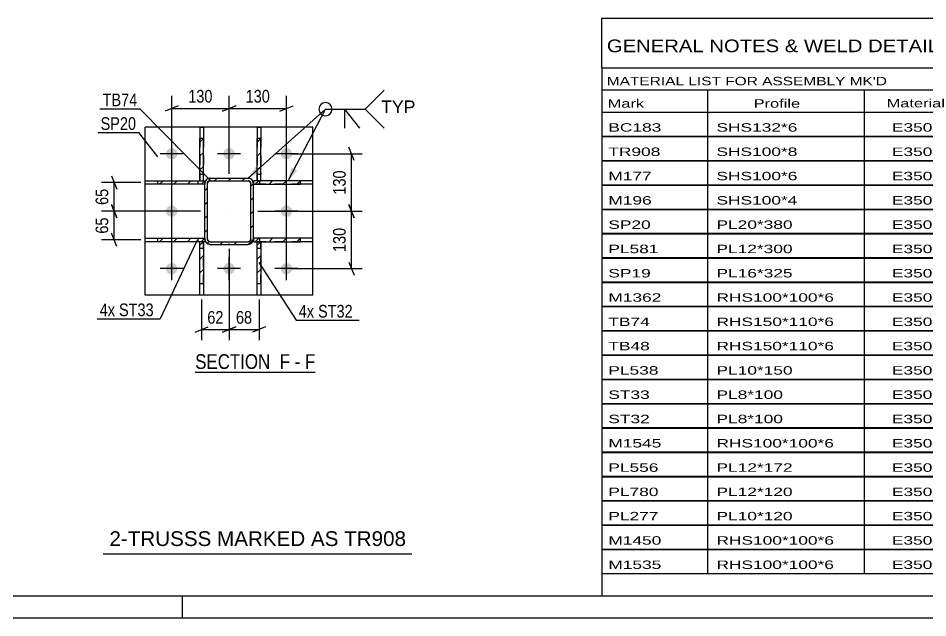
# Model space of a CAD drawing. Header units: millimetres. Extents: x -97 to 744, y -428 to 166.
# Drawn here: x 286.8 to 492.9, y -428.3 to -292.6 of the extents above; entities that cross this region are included whole.
import ezdxf

# ---------------------------------------------------------------- set-up
doc = ezdxf.new("R2010")
doc.units = ezdxf.units.MM
doc.linetypes.add('DXK_LINE_DOT2', pattern=[3.9198, 1.9599, -1.9599])
doc.linetypes.add('DXK_LINE_DOT3', pattern=[5.9187, 2.979, -0.9799, 0.9799, -0.9799])
doc.styles.add('Arial', font='ARIAL.TTF', dxfattribs={"height": 0.2})
doc.styles.add('Arial Narrow', font='ARIALN.TTF', dxfattribs={"height": 0.2})

# ---------------------------------------------------------------- blocks, each defined once
blk = doc.blocks.new('Unknown-814185529-1133')
at = {"color": 5, "linetype": 'Continuous'}
for p, q in [((-91.97, -423.33), (739.03, -423.33)), ((324.03, -428.33), (324.03, -423.33)), ((-96.97, -428.33), (744.03, -428.33))]:
    blk.add_line(p, q, dxfattribs=at)
blk = doc.blocks.new('Unknown-814185529-15426')
at = {"color": 7, "linetype": 'Continuous'}
for p, q in [((419.03, -292.58), (579.03, -292.58)), ((419.03, -303.83), (419.03, -292.58)), ((579.03, -292.58), (579.03, -303.83)), ((419.03, -303.83), (579.03, -303.83)), ((419.03, -303.83), (419.03, -308.83)), ((579.03, -303.83), (579.03, -308.83)), ((419.03, -308.83), (579.03, -308.83)), ((419.03, -308.83), (419.03, -313.83)), ((443.03, -308.83), (443.03, -313.83)), ((478.53, -308.83), (478.53, -313.83)), ((504.53, -308.83), (504.53, -313.83)), ((517.53, -308.83), (517.53, -313.83)), ((535.03, -308.83), (535.03, -313.83)), ((557.03, -308.83), (557.03, -313.83)), ((579.03, -308.83), (579.03, -313.83)), ((419.03, -313.83), (579.03, -313.83)), ((419.03, -313.88), (419.03, -319.28)), ((419.03, -313.88), (579.03, -313.88)), ((443.03, -313.83), (443.03, -319.33)), ((478.53, -313.83), (478.53, -319.33)), ((504.53, -313.83), (504.53, -319.33)), ((517.53, -313.83), (517.53, -319.33)), ((535.03, -313.83), (535.03, -319.33)), ((557.03, -313.83), (557.03, -319.33)), ((579.03, -313.88), (579.03, -319.28)), ((419.03, -319.28), (579.03, -319.28)), ((419.03, -319.38), (419.03, -324.78)), ((419.03, -319.38), (579.03, -319.38)), ((443.03, -319.33), (443.03, -324.83)), ((478.53, -319.33), (478.53, -324.83)), ((504.53, -319.33), (504.53, -324.83)), ((517.53, -319.33), (517.53, -324.83)), ((535.03, -319.33), (535.03, -324.83)), ((557.03, -319.33), (557.03, -324.83)), ((579.03, -319.38), (579.03, -324.78)), ((419.03, -324.78), (579.03, -324.78)), ((419.03, -324.88), (419.03, -330.28)), ((419.03, -324.88), (579.03, -324.88)), ((443.03, -324.83), (443.03, -330.33)), ((478.53, -324.83), (478.53, -330.33)), ((504.53, -324.83), (504.53, -330.33)), ((517.53, -324.83), (517.53, -330.33)), ((535.03, -324.83), (535.03, -330.33)), ((557.03, -324.83), (557.03, -330.33)), ((579.03, -324.88), (579.03, -330.28)), ((419.03, -330.28), (579.03, -330.28)), ((419.03, -330.38), (419.03, -335.78)), ((419.03, -330.38), (579.03, -330.38)), ((443.03, -330.33), (443.03, -335.83)), ((478.53, -330.33), (478.53, -335.83)), ((504.53, -330.33), (504.53, -335.83)), ((517.53, -330.33), (517.53, -335.83)), ((535.03, -330.33), (535.03, -335.83)), ((557.03, -330.33), (557.03, -335.83)), ((579.03, -330.38), (579.03, -335.78)), ((419.03, -335.78), (579.03, -335.78)), ((419.03, -335.88), (419.03, -341.28)), ((419.03, -335.88), (579.03, -335.88)), ((443.03, -335.83), (443.03, -341.33)), ((478.53, -335.83), (478.53, -341.33)), ((504.53, -335.83), (504.53, -341.33)), ((517.53, -335.83), (517.53, -341.33)), ((535.03, -335.83), (535.03, -341.33)), ((557.03, -335.83), (557.03, -341.33)), ((579.03, -335.88), (579.03, -341.28)), ((419.03, -341.28), (579.03, -341.28)), ((419.03, -341.38), (419.03, -346.78)), ((419.03, -341.38), (579.03, -341.38)), ((443.03, -341.33), (443.03, -346.83)), ((478.53, -341.33), (478.53, -346.83)), ((504.53, -341.33), (504.53, -346.83)), ((517.53, -341.33), (517.53, -346.83)), ((535.03, -341.33), (535.03, -346.83)), ((557.03, -341.33), (557.03, -346.83)), ((579.03, -341.38), (579.03, -346.78)), ((419.03, -346.78), (579.03, -346.78)), ((419.03, -346.88), (419.03, -352.28)), ((419.03, -346.88), (579.03, -346.88)), ((443.03, -346.83), (443.03, -352.33)), ((478.53, -346.83), (478.53, -352.33)), ((504.53, -346.83), (504.53, -352.33)), ((517.53, -346.83), (517.53, -352.33)), ((535.03, -346.83), (535.03, -352.33)), ((557.03, -346.83), (557.03, -352.33)), ((579.03, -346.88), (579.03, -352.28)), ((419.03, -352.28), (579.03, -352.28)), ((419.03, -352.38), (419.03, -357.78)), ((419.03, -352.38), (579.03, -352.38)), ((443.03, -352.33), (443.03, -357.83)), ((478.53, -352.33), (478.53, -357.83)), ((504.53, -352.33), (504.53, -357.83)), ((517.53, -352.33), (517.53, -357.83)), ((535.03, -352.33), (535.03, -357.83)), ((557.03, -352.33), (557.03, -357.83)), ((579.03, -352.38), (579.03, -357.78)), ((419.03, -357.78), (579.03, -357.78)), ((419.03, -357.88), (419.03, -363.28)), ((419.03, -357.88), (579.03, -357.88)), ((443.03, -357.83), (443.03, -363.33)), ((478.53, -357.83), (478.53, -363.33)), ((504.53, -357.83), (504.53, -363.33)), ((517.53, -357.83), (517.53, -363.33)), ((535.03, -357.83), (535.03, -363.33)), ((557.03, -357.83), (557.03, -363.33)), ((579.03, -357.88), (579.03, -363.28)), ((419.03, -363.28), (579.03, -363.28)), ((419.03, -363.38), (419.03, -368.78)), ((419.03, -363.38), (579.03, -363.38)), ((443.03, -363.33), (443.03, -368.83)), ((478.53, -363.33), (478.53, -368.83)), ((504.53, -363.33), (504.53, -368.83)), ((517.53, -363.33), (517.53, -368.83)), ((535.03, -363.33), (535.03, -368.83)), ((557.03, -363.33), (557.03, -368.83)), ((579.03, -363.38), (579.03, -368.78)), ((419.03, -368.78), (579.03, -368.78)), ((419.03, -368.88), (419.03, -374.28)), ((419.03, -368.88), (579.03, -368.88)), ((443.03, -368.83), (443.03, -374.33)), ((478.53, -368.83), (478.53, -374.33)), ((504.53, -368.83), (504.53, -374.33)), ((517.53, -368.83), (517.53, -374.33)), ((535.03, -368.83), (535.03, -374.33)), ((557.03, -368.83), (557.03, -374.33)), ((579.03, -368.88), (579.03, -374.28)), ((419.03, -374.28), (579.03, -374.28)), ((419.03, -374.38), (419.03, -379.78)), ((419.03, -374.38), (579.03, -374.38)), ((443.03, -374.33), (443.03, -379.83)), ((478.53, -374.33), (478.53, -379.83)), ((504.53, -374.33), (504.53, -379.83)), ((517.53, -374.33), (517.53, -379.83)), ((535.03, -374.33), (535.03, -379.83)), ((557.03, -374.33), (557.03, -379.83)), ((579.03, -374.38), (579.03, -379.78)), ((419.03, -379.78), (579.03, -379.78)), ((419.03, -379.88), (419.03, -385.28)), ((419.03, -379.88), (579.03, -379.88)), ((443.03, -379.83), (443.03, -385.33)), ((478.53, -379.83), (478.53, -385.33)), ((504.53, -379.83), (504.53, -385.33)), ((517.53, -379.83), (517.53, -385.33)), ((535.03, -379.83), (535.03, -385.33)), ((557.03, -379.83), (557.03, -385.33)), ((579.03, -379.88), (579.03, -385.28)), ((419.03, -385.28), (579.03, -385.28)), ((419.03, -385.38), (419.03, -390.78)), ((419.03, -385.38), (579.03, -385.38)), ((443.03, -385.33), (443.03, -390.83)), ((478.53, -385.33), (478.53, -390.83)), ((504.53, -385.33), (504.53, -390.83)), ((517.53, -385.33), (517.53, -390.83)), ((535.03, -385.33), (535.03, -390.83)), ((557.03, -385.33), (557.03, -390.83)), ((579.03, -385.38), (579.03, -390.78)), ((419.03, -390.78), (579.03, -390.78)), ((419.03, -390.88), (419.03, -396.28)), ((419.03, -390.88), (579.03, -390.88)), ((443.03, -390.83), (443.03, -396.33)), ((478.53, -390.83), (478.53, -396.33)), ((504.53, -390.83), (504.53, -396.33)), ((517.53, -390.83), (517.53, -396.33)), ((535.03, -390.83), (535.03, -396.33)), ((557.03, -390.83), (557.03, -396.33)), ((579.03, -390.88), (579.03, -396.28)), ((419.03, -396.28), (579.03, -396.28)), ((419.03, -396.38), (419.03, -401.78)), ((419.03, -396.38), (579.03, -396.38)), ((443.03, -396.33), (443.03, -401.83)), ((478.53, -396.33), (478.53, -401.83)), ((504.53, -396.33), (504.53, -401.83)), ((517.53, -396.33), (517.53, -401.83)), ((535.03, -396.33), (535.03, -401.83)), ((557.03, -396.33), (557.03, -401.83)), ((579.03, -396.38), (579.03, -401.78)), ((419.03, -401.78), (579.03, -401.78)), ((419.03, -401.88), (419.03, -407.28)), ((419.03, -401.88), (579.03, -401.88)), ((443.03, -401.83), (443.03, -407.33)), ((478.53, -401.83), (478.53, -407.33)), ((504.53, -401.83), (504.53, -407.33)), ((517.53, -401.83), (517.53, -407.33)), ((535.03, -401.83), (535.03, -407.33)), ((557.03, -401.83), (557.03, -407.33)), ((579.03, -401.88), (579.03, -407.28)), ((419.03, -407.28), (579.03, -407.28)), ((419.03, -407.38), (419.03, -412.78)), ((419.03, -407.38), (579.03, -407.38)), ((443.03, -407.33), (443.03, -412.83)), ((478.53, -407.33), (478.53, -412.83)), ((504.53, -407.33), (504.53, -412.83)), ((517.53, -407.33), (517.53, -412.83)), ((535.03, -407.33), (535.03, -412.83)), ((557.03, -407.33), (557.03, -412.83)), ((579.03, -407.38), (579.03, -412.78)), ((419.03, -412.78), (579.03, -412.78)), ((419.03, -412.88), (419.03, -418.28)), ((419.03, -412.88), (579.03, -412.88)), ((443.03, -412.83), (443.03, -418.33)), ((478.53, -412.83), (478.53, -418.33)), ((504.53, -412.83), (504.53, -418.33)), ((517.53, -412.83), (517.53, -418.33)), ((535.03, -412.83), (535.03, -418.33)), ((557.03, -412.83), (557.03, -418.33)), ((579.03, -412.88), (579.03, -418.28)), ((419.03, -418.28), (579.03, -418.28)), ((419.03, -418.33), (579.03, -418.33)), ((419.03, -418.33), (419.03, -423.33)), ((535.03, -418.33), (535.03, -423.33)), ((557.03, -418.33), (557.03, -423.33)), ((579.03, -418.33), (579.03, -423.33)), ((419.03, -423.33), (579.03, -423.33))]:
    blk.add_line(p, q, dxfattribs=at)
at = {"color": 7, "style": 'Arial Narrow'}
for s, height, width, p in [('GENERAL NOTES & WELD DETAILS :', 2.8633, 1.4, (420.19, -300.27)), ('REFER TYP DRAWING TYP-01', 1.9089, 1.6, (503.73, -300.17)), ("MATERIAL LIST FOR ASSEMBLY MK'D", 1.9089, 1.6, (420.19, -307.77)), ('TR908', 1.909, 1.794707, (512.94, -307.86)), ('2', 1.91, 1.794707, (541.12, -307.77)), ('No. Required', 1.9089, 1.6, (550.45, -307.77)), ('Mark', 1.909, 1.7, (420.37, -312.83)), ('Profile', 1.909, 1.7, (453.45, -312.83)), ('Material', 1.909, 1.7, (483.58, -312.77)), ('No.', 1.909, 1.7, (508.53, -312.77)), ('Length', 1.909, 1.7, (519.03, -312.77)), ('Area', 1.909, 1.7, (541.53, -312.77)), ('Weight', 1.909, 1.7, (561.03, -312.77))]:
    blk.add_text(s, height=height, dxfattribs=dict(at, width=width)).set_placement(p)
at = {"color": 7, "linetype": 'Continuous', "style": 'Arial Narrow'}
for s, height, width, p in [('BC183', 1.909, 1.794707, (420.53, -318.27)), ('SHS132*6', 1.909, 1.794707, (445.03, -318.27)), ('E350', 1.909, 1.794707, (484.78, -318.27)), ('1', 1.91, 1.794707, (508.89, -318.27)), ('16515', 1.909, 1.794707, (519.43, -318.27)), ('8.7', 1.909, 1.794707, (545.35, -318.27)), ('392.0', 1.909, 1.794707, (561.99, -318.27)), ('TR908', 1.909, 1.794707, (420.53, -323.77)), ('SHS100*8', 1.909, 1.794707, (445.03, -323.77)), ('E350', 1.909, 1.794707, (484.78, -323.77)), ('1', 1.91, 1.794707, (508.89, -323.77)), ('16223', 1.909, 1.794707, (519.43, -323.77)), ('6.5', 1.909, 1.794707, (545.35, -323.77)), ('374.9', 1.909, 1.794707, (561.99, -323.77)), ('M177', 1.909, 1.794707, (420.53, -329.27)), ('SHS100*6', 1.909, 1.794707, (445.03, -329.27)), ('E350', 1.909, 1.794707, (484.78, -329.27)), ('6', 1.91, 1.794707, (508.89, -329.27)), ('3167', 1.909, 1.794707, (521.62, -329.27)), ('1.2', 1.909, 1.794707, (545.35, -329.27)), ('328.9', 1.909, 1.794707, (561.99, -329.27)), ('M196', 1.909, 1.794707, (420.53, -334.77)), ('SHS100*4', 1.909, 1.794707, (445.03, -334.77)), ('E350', 1.909, 1.794707, (484.78, -334.77)), ('7', 1.91, 1.794707, (508.89, -334.77)), ('3261', 1.909, 1.794707, (521.62, -334.77)), ('1.3', 1.909, 1.794707, (545.35, -334.77)), ('272.2', 1.909, 1.794707, (561.99, -334.77)), ('SP20', 1.909, 1.794707, (420.53, -340.27)), ('PL20*380', 1.909, 1.794707, (445.03, -340.27)), ('E350', 1.909, 1.794707, (484.78, -340.27)), ('6', 1.91, 1.794707, (508.89, -340.27)), ('380', 1.909, 1.794707, (523.81, -340.27)), ('0.3', 1.909, 1.794707, (545.35, -340.27)), ('136.0', 1.909, 1.794707, (561.99, -340.27)), ('PL581', 1.909, 1.794707, (420.53, -345.77)), ('PL12*300', 1.909, 1.794707, (445.03, -345.77)), ('E350', 1.909, 1.794707, (484.78, -345.77)), ('13', 1.909, 1.794707, (507.8, -345.77)), ('310', 1.909, 1.794707, (523.81, -345.77)), ('0.2', 1.909, 1.794707, (545.35, -345.77)), ('113.9', 1.909, 1.794707, (561.99, -345.77)), ('SP19', 1.909, 1.794707, (420.53, -351.27)), ('PL16*325', 1.909, 1.794707, (445.03, -351.27)), ('E350', 1.909, 1.794707, (484.78, -351.27)), ('4', 1.91, 1.794707, (508.89, -351.27)), ('325', 1.909, 1.794707, (523.81, -351.27)), ('0.2', 1.909, 1.794707, (545.35, -351.27)), ('53.1', 1.909, 1.794707, (564.18, -351.27)), ('M1362', 1.909, 1.794707, (420.53, -356.77)), ('RHS100*100*6', 1.9089, 1.794707, (445.03, -356.77)), ('E350', 1.909, 1.794707, (484.78, -356.77)), ('13', 1.909, 1.794707, (507.8, -356.77)), ('196', 1.909, 1.794707, (523.81, -356.77)), ('0.1', 1.909, 1.794707, (545.35, -356.77)), ('45.1', 1.909, 1.794707, (564.18, -356.77)), ('TB74', 1.909, 1.794707, (420.53, -362.27)), ('RHS150*110*6', 1.9089, 1.794707, (445.03, -362.27)), ('E350', 1.909, 1.794707, (484.78, -362.27)), ('3', 1.91, 1.794707, (508.89, -362.27)), ('200', 1.909, 1.794707, (523.81, -362.27)), ('0.1', 1.909, 1.794707, (545.35, -362.27)), ('14.0', 1.909, 1.794707, (564.18, -362.27)), ('TB48', 1.909, 1.794707, (420.53, -367.77)), ('RHS150*110*6', 1.9089, 1.794707, (445.03, -367.77)), ('E350', 1.909, 1.794707, (484.78, -367.77)), ('3', 1.91, 1.794707, (508.89, -367.77)), ('180', 1.909, 1.794707, (523.81, -367.77)), ('0.1', 1.909, 1.794707, (545.35, -367.77)), ('12.6', 1.909, 1.794707, (564.18, -367.77)), ('PL538', 1.909, 1.794707, (420.53, -373.27)), ('PL10*150', 1.909, 1.794707, (445.03, -373.27)), ('E350', 1.909, 1.794707, (484.78, -373.27)), ('6', 1.91, 1.794707, (508.89, -373.27)), ('170', 1.909, 1.794707, (523.81, -373.27)), ('0.1', 1.909, 1.794707, (545.35, -373.27)), ('12.0', 1.909, 1.794707, (564.18, -373.27)), ('ST33', 1.909, 1.794707, (420.53, -378.77)), ('PL8*100', 1.909, 1.794707, (445.03, -378.77)), ('E350', 1.909, 1.794707, (484.78, -378.77)), ('24', 1.909, 1.794707, (507.8, -378.77)), ('135', 1.909, 1.794707, (523.81, -378.77)), ('0.0', 1.909, 1.794707, (545.35, -378.77)), ('10.0', 1.909, 1.794707, (564.18, -378.77)), ('ST32', 1.909, 1.794707, (420.53, -384.27)), ('PL8*100', 1.909, 1.794707, (445.03, -384.27)), ('E350', 1.909, 1.794707, (484.78, -384.27)), ('24', 1.909, 1.794707, (507.8, -384.27)), ('121', 1.909, 1.794707, (523.81, -384.27)), ('0.0', 1.909, 1.794707, (545.35, -384.27)), ('8.9', 1.909, 1.794707, (566.37, -384.27)), ('M1545', 1.909, 1.794707, (420.53, -389.77)), ('RHS100*100*6', 1.9089, 1.794707, (445.03, -389.77)), ('E350', 1.909, 1.794707, (484.78, -389.77)), ('2', 1.91, 1.794707, (508.89, -389.77)), ('196', 1.909, 1.794707, (523.81, -389.77)), ('0.1', 1.909, 1.794707, (545.35, -389.77)), ('6.9', 1.909, 1.794707, (566.37, -389.77)), ('PL556', 1.909, 1.794707, (420.53, -395.27)), ('PL12*172', 1.909, 1.794707, (445.03, -395.27)), ('E350', 1.909, 1.794707, (484.78, -395.27)), ('2', 1.91, 1.794707, (508.89, -395.27)), ('228', 1.909, 1.794707, (523.81, -395.27)), ('0.1', 1.909, 1.794707, (545.35, -395.27)), ('5.3', 1.909, 1.794707, (566.37, -395.27)), ('PL780', 1.909, 1.794707, (420.53, -400.77)), ('PL12*120', 1.909, 1.794707, (445.03, -400.77)), ('E350', 1.909, 1.794707, (484.78, -400.77)), ('2', 1.91, 1.794707, (508.89, -400.77)), ('230', 1.909, 1.794707, (523.81, -400.77)), ('0.1', 1.909, 1.794707, (545.35, -400.77)), ('5.2', 1.909, 1.794707, (566.37, -400.77)), ('PL277', 1.909, 1.794707, (420.53, -406.27)), ('PL10*120', 1.909, 1.794707, (445.03, -406.27)), ('E350', 1.909, 1.794707, (484.78, -406.27)), ('2', 1.91, 1.794707, (508.89, -406.27)), ('228', 1.909, 1.794707, (523.81, -406.27)), ('0.1', 1.909, 1.794707, (545.35, -406.27)), ('4.3', 1.909, 1.794707, (566.37, -406.27)), ('M1450', 1.909, 1.794707, (420.53, -411.77)), ('RHS100*100*6', 1.9089, 1.794707, (445.03, -411.77)), ('E350', 1.909, 1.794707, (484.78, -411.77)), ('1', 1.91, 1.794707, (508.89, -411.77)), ('220', 1.909, 1.794707, (523.81, -411.77)), ('0.1', 1.909, 1.794707, (545.35, -411.77)), ('3.9', 1.909, 1.794707, (566.37, -411.77)), ('M1535', 1.909, 1.794707, (420.53, -417.27)), ('RHS100*100*6', 1.9089, 1.794707, (445.03, -417.27)), ('E350', 1.909, 1.794707, (484.78, -417.27)), ('1', 1.91, 1.794707, (508.89, -417.27)), ('220', 1.909, 1.794707, (523.81, -417.27)), ('0.1', 1.909, 1.794707, (545.35, -417.27)), ('3.9', 1.909, 1.794707, (566.37, -417.27)), ('Total', 1.909, 1.7, (521.37, -421.83)), ('40.6', 1.909, 1.794707, (542.68, -421.83)), ('1803.3', 1.909, 1.794707, (559.8, -421.83))]:
    blk.add_text(s, height=height, dxfattribs=dict(at, width=width)).set_placement(p)
blk = doc.blocks.new('Unknown-814185529-15427')
at = {"color": 7, "linetype": 'Continuous'}
blk.add_line((306.03, -413.83), (376.03, -413.83), dxfattribs=at)
at = {"color": 7, "style": 'Arial'}
blk.add_text('2-TRUSSS MARKED AS TR908', height=3.3428, dxfattribs=at).set_placement((307.48, -412.08))
blk = doc.blocks.new('Unknown-814185529-17 - 2317')
at = {"color": 6, "linetype": 'Continuous'}
blk.add_line((326.91, -372.74), (354.13, -372.74), dxfattribs=at)
at = {"color": 0, "linetype": 'Continuous'}
for points in [[(345.02, -371.99), (345.02, -368.49), (326.91, -368.49), (326.91, -371.99)], [(348.41, -371.99), (348.41, -368.49), (346.07, -368.49), (346.07, -371.99)], [(350.74, -371.99), (350.74, -368.49), (349.46, -368.49), (349.46, -371.99)], [(354.13, -371.99), (354.13, -368.49), (351.79, -368.49), (351.79, -371.99)]]:
    blk.add_wipeout(points, dxfattribs=at)
at = {"color": 7, "linetype": 'Continuous', "style": 'Arial Narrow'}
for s, p in [('SECTION ', (326.91, -371.99)), ('F', (346.07, -371.99)), ('F', (351.79, -371.99)), ('-', (349.46, -371.99))]:
    blk.add_text(s, height=3.34, dxfattribs=at).set_placement(p)
blk = doc.blocks.new('Part-814185529-2402 - 2317')
at = {"linetype": 'Continuous'}
h = blk.add_hatch(dxfattribs=at)
h.set_pattern_fill('', scale=0.7, style=0, pattern_type=0)
h.set_pattern_definition([(45, (328.7761, -343.1716), (-1.57154, 1.57154), [])])
h.paths.add_polyline_path([(328.78, -352.72), (328.78, -343.17), (327.98, -343.17), (327.98, -352.72)])
at = {"color": 7, "linetype": 'DXK_LINE_DOT2'}
for p, q in [((327.98, -344.67), (327.98, -343.17)), ((327.98, -343.17), (328.78, -343.17)), ((328.78, -352.72), (328.78, -343.17)), ((327.98, -344.67), (328.78, -344.67)), ((327.98, -352.72), (327.98, -344.67))]:
    blk.add_line(p, q, dxfattribs=at)
at = {"color": 2, "linetype": 'Continuous'}
for p, q in [((327.98, -352.72), (327.98, -343.17)), ((327.98, -343.17), (328.78, -343.17)), ((328.78, -343.17), (328.78, -352.72)), ((327.98, -355.28), (327.98, -352.72)), ((328.78, -352.72), (327.98, -352.72)), ((328.78, -352.72), (328.78, -355.28)), ((328.78, -355.28), (327.98, -355.28))]:
    blk.add_line(p, q, dxfattribs=at)
blk = doc.blocks.new('Part-814185529-2386 - 2317')
at = {"linetype": 'Continuous'}
h = blk.add_hatch(dxfattribs=at)
h.set_pattern_fill('', scale=0.7, style=0, pattern_type=0)
h.set_pattern_definition([(45, (329.091, -342.3818), (-1.57154, 1.57154), [])])
h.paths.add_polyline_path([(329.09, -343.18), (329.09, -342.38), (318.44, -342.38), (318.44, -343.18)])
at = {"color": 2, "linetype": 'Continuous'}
for p, q in [((315.59, -343.18), (315.59, -342.38)), ((315.59, -342.38), (318.44, -342.38)), ((318.44, -343.18), (315.59, -343.18)), ((318.44, -342.38), (329.09, -342.38)), ((318.44, -343.18), (318.44, -342.38)), ((329.09, -343.18), (318.44, -343.18)), ((329.09, -342.38), (329.09, -343.18))]:
    blk.add_line(p, q, dxfattribs=at)
at = {"color": 7, "linetype": 'DXK_LINE_DOT2'}
for p, q in [((318.44, -342.38), (329.09, -342.38)), ((329.09, -343.18), (318.44, -343.18)), ((327.59, -343.18), (327.59, -342.38)), ((329.09, -342.38), (329.09, -343.18))]:
    blk.add_line(p, q, dxfattribs=at)
blk = doc.blocks.new('Bolt-814185529-2327 - 2317')
at = {"linetype": 'Continuous'}
for points in [[(320.29, -323.28, -1), (322.89, -323.28, -1)], [(333.29, -323.28, -1), (335.89, -323.28, -1)], [(346.29, -323.28, -1), (348.89, -323.28, -1)], [(320.29, -336.28, -1), (322.89, -336.28, -1)], [(346.29, -336.28, -1), (348.89, -336.28, -1)], [(320.29, -349.28, -1), (322.89, -349.28, -1)], [(333.29, -349.28, -1), (335.89, -349.28, -1)], [(346.29, -349.28, -1), (348.89, -349.28, -1)]]:
    blk.add_hatch(color=1, dxfattribs=at).paths.add_polyline_path(points)
at = {"color": 1, "linetype": 'Continuous'}
for p, q in [((321.59, -325.88), (321.59, -320.68)), ((334.59, -325.88), (334.59, -320.68)), ((347.59, -325.88), (347.59, -320.68)), ((324.19, -323.28), (318.99, -323.28)), ((337.19, -323.28), (331.99, -323.28)), ((350.19, -323.28), (344.99, -323.28)), ((321.59, -338.88), (321.59, -333.68)), ((347.59, -338.88), (347.59, -333.68)), ((324.19, -336.28), (318.99, -336.28)), ((350.19, -336.28), (344.99, -336.28)), ((321.59, -351.88), (321.59, -346.68)), ((334.59, -351.88), (334.59, -346.68)), ((347.59, -351.88), (347.59, -346.68)), ((324.19, -349.28), (318.99, -349.28)), ((337.19, -349.28), (331.99, -349.28)), ((350.19, -349.28), (344.99, -349.28))]:
    blk.add_line(p, q, dxfattribs=at)
blk = doc.blocks.new('Part-814185529-2380 - 2317')
at = {"linetype": 'Continuous'}
h = blk.add_hatch(dxfattribs=at)
h.set_pattern_fill('', scale=0.7, style=0, pattern_type=0)
h.set_pattern_definition([(45, (350.739, -342.3816), (-1.57154, 1.57154), [])])
h.paths.add_polyline_path([(350.74, -343.18), (350.74, -342.38), (340.09, -342.38), (340.09, -343.18)])
at = {"color": 7, "linetype": 'DXK_LINE_DOT2'}
for p, q in [((350.74, -342.38), (340.09, -342.38)), ((340.09, -342.38), (340.09, -343.18)), ((350.74, -343.18), (340.09, -343.18)), ((341.59, -343.18), (341.59, -342.38))]:
    blk.add_line(p, q, dxfattribs=at)
at = {"color": 2, "linetype": 'Continuous'}
for p, q in [((350.74, -342.38), (340.09, -342.38)), ((340.09, -342.38), (340.09, -343.18)), ((340.09, -343.18), (350.74, -343.18)), ((353.59, -342.38), (350.74, -342.38)), ((350.74, -343.18), (350.74, -342.38)), ((353.59, -343.18), (350.74, -343.18)), ((353.59, -343.18), (353.59, -342.38))]:
    blk.add_line(p, q, dxfattribs=at)
blk = doc.blocks.new('Part-814185529-2364 - 2317')
at = {"color": 2, "linetype": 'Continuous'}
for p, q in [((315.59, -355.28), (315.59, -317.28)), ((353.59, -317.28), (315.59, -317.28)), ((353.59, -355.28), (353.59, -317.28)), ((353.59, -355.28), (315.59, -355.28))]:
    blk.add_line(p, q, dxfattribs=at)
blk = doc.blocks.new('Part-814185529-2385 - 2317')
at = {"linetype": 'Continuous'}
h = blk.add_hatch(dxfattribs=at)
h.set_pattern_fill('', scale=0.7, style=0, pattern_type=0)
h.set_pattern_definition([(45, (350.739, -329.3816), (-1.57154, 1.57154), [])])
h.paths.add_polyline_path([(350.74, -330.18), (350.74, -329.38), (340.09, -329.38), (340.09, -330.18)])
at = {"color": 7, "linetype": 'DXK_LINE_DOT2'}
for p, q in [((350.74, -329.38), (340.09, -329.38)), ((340.09, -329.38), (340.09, -330.18)), ((341.59, -330.18), (341.59, -329.38)), ((350.74, -330.18), (340.09, -330.18))]:
    blk.add_line(p, q, dxfattribs=at)
at = {"color": 2, "linetype": 'Continuous'}
for p, q in [((350.74, -329.38), (340.09, -329.38)), ((340.09, -329.38), (340.09, -330.18)), ((353.59, -329.38), (350.74, -329.38)), ((350.74, -330.18), (350.74, -329.38)), ((353.59, -330.18), (353.59, -329.38)), ((340.09, -330.18), (350.74, -330.18)), ((353.59, -330.18), (350.74, -330.18))]:
    blk.add_line(p, q, dxfattribs=at)
blk = doc.blocks.new('Part-814185529-2387 - 2317')
at = {"linetype": 'Continuous'}
h = blk.add_hatch(dxfattribs=at)
h.set_pattern_fill('', scale=0.7, style=0, pattern_type=0)
h.set_pattern_definition([(45, (329.091, -329.3818), (-1.57154, 1.57154), [])])
h.paths.add_polyline_path([(329.09, -330.18), (329.09, -329.38), (318.44, -329.38), (318.44, -330.18)])
at = {"color": 2, "linetype": 'Continuous'}
for p, q in [((315.59, -330.18), (315.59, -329.38)), ((315.59, -329.38), (318.44, -329.38)), ((318.44, -329.38), (329.09, -329.38)), ((318.44, -330.18), (318.44, -329.38)), ((329.09, -329.38), (329.09, -330.18)), ((318.44, -330.18), (315.59, -330.18)), ((329.09, -330.18), (318.44, -330.18))]:
    blk.add_line(p, q, dxfattribs=at)
at = {"color": 7, "linetype": 'DXK_LINE_DOT2'}
for p, q in [((318.44, -329.38), (329.09, -329.38)), ((327.59, -330.18), (327.59, -329.38)), ((329.09, -329.38), (329.09, -330.18)), ((329.09, -330.18), (318.44, -330.18))]:
    blk.add_line(p, q, dxfattribs=at)
blk = doc.blocks.new('Part-814185529-2403 - 2317')
at = {"linetype": 'Continuous'}
h = blk.add_hatch(dxfattribs=at)
h.set_pattern_fill('', scale=0.7, style=0, pattern_type=0)
h.set_pattern_definition([(45, (341.7756, -343.1717), (-1.57154, 1.57154), [])])
h.paths.add_polyline_path([(341.78, -352.72), (341.78, -343.17), (340.98, -343.17), (340.98, -352.72)])
at = {"color": 7, "linetype": 'DXK_LINE_DOT2'}
for p, q in [((340.98, -344.67), (340.98, -343.17)), ((340.98, -343.17), (341.78, -343.17)), ((341.78, -352.72), (341.78, -343.17)), ((340.98, -344.67), (341.78, -344.67)), ((340.98, -352.72), (340.98, -344.67))]:
    blk.add_line(p, q, dxfattribs=at)
at = {"color": 2, "linetype": 'Continuous'}
for p, q in [((340.98, -352.72), (340.98, -343.17)), ((340.98, -343.17), (341.78, -343.17)), ((341.78, -343.17), (341.78, -352.72)), ((340.98, -355.28), (340.98, -352.72)), ((341.78, -352.72), (340.98, -352.72)), ((341.78, -352.72), (341.78, -355.28)), ((341.78, -355.28), (340.98, -355.28))]:
    blk.add_line(p, q, dxfattribs=at)
blk = doc.blocks.new('Part-814185529-2408 - 2317')
at = {"linetype": 'Continuous'}
h = blk.add_hatch(dxfattribs=at)
h.set_pattern_fill('', scale=0.7, style=0, pattern_type=0)
h.set_pattern_definition([(45, (328.7757, -319.8354), (-1.57154, 1.57154), [])])
h.paths.add_polyline_path([(328.78, -329.37), (328.78, -319.84), (327.98, -319.84), (327.98, -329.37)])
at = {"color": 2, "linetype": 'Continuous'}
for p, q in [((327.98, -317.28), (327.98, -319.84)), ((327.98, -317.28), (328.78, -317.28)), ((328.78, -317.28), (328.78, -319.84)), ((327.98, -329.37), (327.98, -319.84)), ((328.78, -319.84), (327.98, -319.84)), ((328.78, -329.37), (328.78, -319.84)), ((327.98, -329.37), (328.78, -329.37))]:
    blk.add_line(p, q, dxfattribs=at)
at = {"color": 7, "linetype": 'DXK_LINE_DOT2'}
for p, q in [((327.98, -319.84), (327.98, -329.37)), ((328.78, -319.84), (328.78, -327.87)), ((327.98, -327.87), (328.78, -327.87)), ((327.98, -329.37), (328.78, -329.37)), ((328.78, -329.37), (328.78, -327.87))]:
    blk.add_line(p, q, dxfattribs=at)
blk = doc.blocks.new('Part-814185529-2409 - 2317')
at = {"linetype": 'Continuous'}
h = blk.add_hatch(dxfattribs=at)
h.set_pattern_fill('', scale=0.7, style=0, pattern_type=0)
h.set_pattern_definition([(45, (341.775, -319.8354), (-1.57154, 1.57154), [])])
h.paths.add_polyline_path([(341.77, -329.37), (341.78, -319.84), (340.98, -319.84), (340.97, -329.37)])
at = {"color": 2, "linetype": 'Continuous'}
for p, q in [((340.98, -317.28), (340.98, -319.84)), ((340.98, -317.28), (341.78, -317.28)), ((341.78, -317.28), (341.78, -319.84)), ((340.97, -329.37), (340.98, -319.84)), ((341.78, -319.84), (340.98, -319.84)), ((341.77, -329.37), (341.78, -319.84)), ((340.97, -329.37), (341.77, -329.37))]:
    blk.add_line(p, q, dxfattribs=at)
at = {"color": 7, "linetype": 'DXK_LINE_DOT2'}
for p, q in [((340.98, -319.84), (340.97, -329.37)), ((341.78, -319.84), (341.77, -327.87)), ((340.97, -327.87), (341.77, -327.87)), ((340.97, -329.37), (341.77, -329.37)), ((341.77, -329.37), (341.77, -327.87))]:
    blk.add_line(p, q, dxfattribs=at)
blk = doc.blocks.new('Part-814185529-2422 - 2317')
at = {"linetype": 'Continuous'}
h = blk.add_hatch(dxfattribs=at)
h.set_pattern_fill('', scale=0.7, style=0, pattern_type=0)
h.set_pattern_definition([(45, (340.091, -342.579), (-1.57154, 1.57154), [])])
h.paths.add_polyline_path([(340, -343.04), (340.09, -342.58), (340.09, -329.98), (340, -329.52), (339.74, -329.13), (339.35, -328.87), (338.89, -328.78), (330.29, -328.78), (329.83, -328.87), (329.44, -329.13), (329.18, -329.52), (329.09, -329.98), (329.09, -342.58), (329.18, -343.04), (329.44, -343.43), (329.83, -343.69), (330.29, -343.78), (338.89, -343.78), (339.35, -343.69), (339.74, -343.43)])
h.paths.add_polyline_path([(339.12, -343.13), (338.89, -343.18), (330.29, -343.18), (330.06, -343.13), (329.87, -343), (329.74, -342.81), (329.69, -342.58), (329.69, -329.98), (329.74, -329.75), (329.87, -329.55), (330.06, -329.42), (330.29, -329.38), (338.89, -329.38), (339.12, -329.42), (339.32, -329.55), (339.45, -329.75), (339.49, -329.98), (339.49, -342.58), (339.45, -342.81), (339.32, -343)])
blk.add_hatch(color=30, dxfattribs=at).paths.add_polyline_path([(334.59, -343.88, -1), (334.59, -343.68, -1)])
at = {"color": 7, "linetype": 'DXK_LINE_DOT2'}
for p, q in [((329.09, -329.98), (329.18, -329.52)), ((329.74, -329.75), (329.69, -329.98)), ((329.87, -329.55), (329.74, -329.75)), ((329.83, -328.87), (330.29, -328.78)), ((330.06, -329.42), (329.87, -329.55)), ((330.29, -329.38), (330.06, -329.42)), ((330.29, -328.78), (338.89, -328.78)), ((330.29, -329.38), (338.89, -329.38)), ((338.89, -328.78), (339.35, -328.87)), ((339.12, -329.42), (338.89, -329.38)), ((339.32, -329.55), (339.12, -329.42)), ((339.45, -329.75), (339.32, -329.55)), ((339.49, -329.98), (339.45, -329.75)), ((340, -329.52), (340.09, -329.98)), ((329.09, -342.58), (329.09, -329.98)), ((329.69, -342.58), (329.69, -329.98)), ((339.49, -342.58), (339.49, -329.98)), ((340.09, -342.58), (340.09, -329.98)), ((329.18, -343.04), (329.09, -342.58)), ((329.69, -342.58), (329.74, -342.81)), ((329.74, -342.81), (329.87, -343)), ((330.29, -343.78), (329.83, -343.69)), ((329.87, -343), (330.06, -343.13)), ((330.06, -343.13), (330.29, -343.18)), ((330.29, -343.18), (338.89, -343.18)), ((330.29, -343.78), (338.89, -343.78)), ((338.89, -343.18), (339.12, -343.13)), ((339.35, -343.69), (338.89, -343.78)), ((339.12, -343.13), (339.32, -343)), ((339.32, -343), (339.45, -342.81)), ((339.45, -342.81), (339.49, -342.58)), ((340.09, -342.58), (340, -343.04))]:
    blk.add_line(p, q, dxfattribs=at)
at = {"color": 2, "linetype": 'Continuous'}
for p, q in [((329.18, -329.52), (329.09, -329.98)), ((329.69, -329.98), (329.74, -329.75)), ((329.74, -329.75), (329.87, -329.55)), ((330.29, -328.78), (329.83, -328.87)), ((329.87, -329.55), (330.06, -329.42)), ((330.06, -329.42), (330.29, -329.38)), ((330.29, -328.78), (338.89, -328.78)), ((330.29, -329.38), (338.89, -329.38)), ((339.35, -328.87), (338.89, -328.78)), ((338.89, -329.38), (339.12, -329.42)), ((339.12, -329.42), (339.32, -329.55)), ((339.32, -329.55), (339.45, -329.75)), ((339.45, -329.75), (339.49, -329.98)), ((340.09, -329.98), (340, -329.52)), ((329.09, -342.58), (329.09, -329.98)), ((329.69, -342.58), (329.69, -329.98)), ((339.49, -342.58), (339.49, -329.98)), ((340.09, -342.58), (340.09, -329.98)), ((329.09, -342.58), (329.18, -343.04)), ((329.74, -342.81), (329.69, -342.58)), ((329.87, -343), (329.74, -342.81)), ((329.83, -343.69), (330.29, -343.78)), ((330.06, -343.13), (329.87, -343)), ((330.29, -343.18), (330.06, -343.13)), ((330.29, -343.18), (338.89, -343.18)), ((330.29, -343.78), (338.89, -343.78)), ((339.12, -343.13), (338.89, -343.18)), ((338.89, -343.78), (339.35, -343.69)), ((339.32, -343), (339.12, -343.13)), ((339.45, -342.81), (339.32, -343)), ((339.49, -342.58), (339.45, -342.81)), ((340, -343.04), (340.09, -342.58))]:
    blk.add_line(p, q, dxfattribs=at)
at = {"color": 7, "linetype": 'DXK_LINE_DOT3'}
blk.add_line((334.59, -336.28), (334.59, -336.28), dxfattribs=at)
at = {"color": 30, "linetype": 'DXK_LINE_DOT3'}
blk.add_line((334.59, -343.78), (334.59, -343.78), dxfattribs=at)
at = {"color": 30, "linetype": 'Continuous'}
blk.add_circle((334.59, -343.78), 0.1, dxfattribs=at)
at = {"color": 7, "linetype": 'DXK_LINE_DOT2'}
for centre, start, end in [((330.29, -329.98), 112.5, 157.5), ((338.89, -329.98), 22.5, 67.5), ((330.29, -342.58), 202.5, 247.5), ((338.89, -342.58), 292.5, 337.5)]:
    blk.add_arc(centre, 1.2, start, end, dxfattribs=at)
at = {"color": 2, "linetype": 'Continuous'}
for centre, start, end in [((330.29, -329.98), 112.5, 157.5), ((338.89, -329.98), 22.5, 67.5), ((330.29, -342.58), 202.5, 247.5), ((338.89, -342.58), 292.5, 337.5)]:
    blk.add_arc(centre, 1.2, start, end, dxfattribs=at)
blk = doc.blocks.new('StraightDimension-814185529-2579 - 2317')
at = {"color": 7, "linetype": 'Continuous'}
for p, q in [((334.59, -344.78), (334.59, -365.49)), ((341.38, -356.28), (341.38, -365.49)), ((333.09, -363.69), (336.09, -362.49)), ((342.88, -362.49), (339.88, -363.69)), ((334.59, -363.09), (341.38, -363.09))]:
    blk.add_line(p, q, dxfattribs=at)
at = {"color": 0}
blk.add_wipeout([(340.41, -362.34), (340.41, -358.14), (335.55, -358.14), (335.55, -362.34)], dxfattribs=at)
at = {"color": 3, "style": 'Arial Narrow'}
blk.add_text('68', height=2.863, dxfattribs=at).set_placement((336.15, -361.74))
blk = doc.blocks.new('StraightDimension-814185529-2526 - 2317')
at = {"color": 7, "linetype": 'Continuous'}
for p, q in [((334.59, -327.78), (334.59, -310.18)), ((347.59, -348.28), (347.59, -310.18)), ((336.09, -312.43), (333.09, -313.63)), ((334.59, -313.03), (347.59, -313.03)), ((346.09, -313.63), (349.09, -312.43))]:
    blk.add_line(p, q, dxfattribs=at)
at = {"color": 0}
blk.add_wipeout([(344.43, -312.28), (344.43, -308.08), (337.75, -308.08), (337.75, -312.28)], dxfattribs=at)
at = {"color": 3, "style": 'Arial Narrow'}
blk.add_text('130', height=2.863, dxfattribs=at).set_placement((338.35, -311.68))
blk = doc.blocks.new('StraightDimension-814185529-2535 - 2317')
at = {"color": 7, "linetype": 'Continuous'}
for p, q in [((321.59, -348.28), (321.59, -310.18)), ((334.59, -327.78), (334.59, -310.18)), ((323.09, -312.43), (320.09, -313.63)), ((321.59, -313.03), (334.59, -313.03)), ((333.09, -313.63), (336.09, -312.43))]:
    blk.add_line(p, q, dxfattribs=at)
at = {"color": 0}
blk.add_wipeout([(331.43, -312.28), (331.43, -308.08), (324.75, -308.08), (324.75, -312.28)], dxfattribs=at)
at = {"color": 3, "style": 'Arial Narrow'}
blk.add_text('130', height=2.863, dxfattribs=at).set_placement((325.35, -311.68))
blk = doc.blocks.new('StraightDimension-814185529-2545 - 2317')
at = {"color": 7, "linetype": 'Continuous'}
for p, q in [((307.97, -334.78), (309.17, -337.78)), ((328.09, -336.28), (305.72, -336.28)), ((308.57, -342.78), (308.57, -336.28)), ((309.17, -344.28), (307.97, -341.28)), ((314.59, -342.78), (305.72, -342.78))]:
    blk.add_line(p, q, dxfattribs=at)
at = {"color": 0}
blk.add_wipeout([(307.82, -337.1), (303.62, -337.1), (303.62, -341.96), (307.82, -341.96)], dxfattribs=at)
at = {"color": 3, "style": 'Arial Narrow'}
blk.add_text('65', height=2.863, rotation=90.0002, dxfattribs=at).set_placement((307.22, -341.36))
blk = doc.blocks.new('StraightDimension-814185529-2551 - 2317')
at = {"color": 7, "linetype": 'Continuous'}
for p, q in [((307.97, -328.28), (309.17, -331.28)), ((314.59, -329.78), (305.72, -329.78)), ((308.57, -336.28), (308.57, -329.78)), ((309.17, -337.78), (307.97, -334.78)), ((328.09, -336.28), (305.72, -336.28))]:
    blk.add_line(p, q, dxfattribs=at)
at = {"color": 0}
blk.add_wipeout([(307.82, -330.6), (303.62, -330.6), (303.62, -335.46), (307.82, -335.46)], dxfattribs=at)
at = {"color": 3, "style": 'Arial Narrow'}
blk.add_text('65', height=2.863, rotation=90.0002, dxfattribs=at).set_placement((307.22, -334.86))
blk = doc.blocks.new('StraightDimension-814185529-2558 - 2317')
at = {"color": 7, "linetype": 'Continuous'}
for p, q in [((348.59, -323.28), (364.76, -323.28)), ((362.96, -324.78), (361.76, -321.78)), ((362.36, -336.28), (362.36, -323.28)), ((361.76, -334.78), (362.96, -337.78)), ((341.09, -336.28), (364.76, -336.28))]:
    blk.add_line(p, q, dxfattribs=at)
at = {"color": 0}
blk.add_wipeout([(361.61, -326.44), (357.41, -326.44), (357.41, -333.12), (361.61, -333.12)], dxfattribs=at)
at = {"color": 3, "style": 'Arial Narrow'}
blk.add_text('130', height=2.863, rotation=90.0002, dxfattribs=at).set_placement((361.01, -332.52))
blk = doc.blocks.new('StraightDimension-814185529-2568 - 2317')
at = {"color": 7, "linetype": 'Continuous'}
for p, q in [((362.96, -337.78), (361.76, -334.78)), ((341.09, -336.28), (364.76, -336.28)), ((362.36, -349.28), (362.36, -336.28)), ((361.76, -347.78), (362.96, -350.78)), ((348.59, -349.28), (364.76, -349.28))]:
    blk.add_line(p, q, dxfattribs=at)
at = {"color": 0}
blk.add_wipeout([(361.61, -339.44), (357.41, -339.44), (357.41, -346.12), (361.61, -346.12)], dxfattribs=at)
at = {"color": 3, "style": 'Arial Narrow'}
blk.add_text('130', height=2.863, rotation=90.0002, dxfattribs=at).set_placement((361.01, -345.52))
blk = doc.blocks.new('StraightDimension-814185529-2588 - 2317')
at = {"color": 7, "linetype": 'Continuous'}
for p, q in [((334.59, -344.78), (334.59, -365.49)), ((328.38, -356.28), (328.38, -365.49)), ((326.88, -363.69), (329.88, -362.49)), ((336.09, -362.49), (333.09, -363.69)), ((328.38, -363.09), (334.59, -363.09))]:
    blk.add_line(p, q, dxfattribs=at)
at = {"color": 0}
blk.add_wipeout([(333.91, -362.34), (333.91, -358.14), (329.06, -358.14), (329.06, -362.34)], dxfattribs=at)
at = {"color": 3, "style": 'Arial Narrow'}
blk.add_text('62', height=2.863, dxfattribs=at).set_placement((329.66, -361.74))
blk = doc.blocks.new('Mark-814185529-2418 - 2317')
at = {"color": 0}
blk.add_wipeout([(313.8, -312.51), (313.8, -309.51), (305.94, -309.51), (305.94, -312.51)], dxfattribs=at)
blk.add_wipeout([(313.8, -312.51), (313.8, -309.51), (305.94, -309.51), (305.94, -312.51)], dxfattribs=at)
at = {"color": 30, "linetype": 'Continuous'}
for p in [(305.34, -313.11), (330.54, -329.49)]:
    blk.add_line(p, (314.4, -313.11), dxfattribs=at)
at = {"color": 3, "style": 'Arial Narrow'}
blk.add_text('TB74', height=2.863, dxfattribs=at).set_placement((305.94, -312.51))
blk = doc.blocks.new('Mark-814185529-2360 - 2317')
at = {"color": 0}
blk.add_wipeout([(313.52, -317.87), (313.52, -314.87), (305.48, -314.87), (305.48, -317.87)], dxfattribs=at)
blk.add_wipeout([(313.52, -317.87), (313.52, -314.87), (305.48, -314.87), (305.48, -317.87)], dxfattribs=at)
at = {"color": 30, "linetype": 'Continuous'}
for p in [(304.88, -318.47), (318.47, -323.94)]:
    blk.add_line(p, (314.12, -318.47), dxfattribs=at)
at = {"color": 3, "style": 'Arial Narrow'}
blk.add_text('SP20', height=2.863, dxfattribs=at).set_placement((305.48, -317.87))
blk = doc.blocks.new('WeldMark-814185529-2597 - 2317')
at = {"linetype": 'Continuous'}
for points in [[(341.63, -327.35), (338.89, -328.78), (340.63, -326.22)], [(350.03, -327.07), (347.98, -329.38), (348.7, -326.38)]]:
    blk.add_hatch(color=30, dxfattribs=at).paths.add_polyline_path(points)
at = {"color": 30, "linetype": 'Continuous'}
for p, q in [((338.89, -328.78), (356.44, -313.17)), ((347.98, -329.38), (356.44, -313.17)), ((356.44, -313.17), (365.44, -313.17))]:
    blk.add_line(p, q, dxfattribs=at)
at = {"color": 3, "linetype": 'Continuous'}
for q in [(364.16, -317.45), (360.73, -317.45)]:
    blk.add_line((360.73, -313.17), q, dxfattribs=at)
for start, end in [(90, 270), (270, 90)]:
    blk.add_arc((356.44, -313.17), 1.5, start, end, dxfattribs=at)
at = {"color": 0, "linetype": 'Continuous'}
blk.add_wipeout([(376.82, -314.07), (376.82, -311.07), (369.04, -311.07), (369.04, -314.07)], dxfattribs=at)
blk.add_wipeout([(376.82, -314.07), (376.82, -311.07), (369.04, -311.07), (369.04, -314.07)], dxfattribs=at)
at = {"color": 3, "linetype": 'Continuous'}
for q in [(369.73, -308.88), (369.73, -317.45)]:
    blk.add_line((365.44, -313.17), q, dxfattribs=at)
at = {"color": 3, "linetype": 'Continuous', "style": 'Arial'}
blk.add_text('TYP', height=2.865, dxfattribs=at).set_placement((369.04, -314.07))
blk = doc.blocks.new('MarkSet-814185529-2646 - 2317')
at = {"color": 0}
blk.add_wipeout([(353.85, -360.36), (353.85, -357.36), (350.38, -357.36), (350.38, -360.36)], dxfattribs=at)
blk.add_wipeout([(353.85, -360.36), (353.85, -357.36), (350.38, -357.36), (350.38, -360.36)], dxfattribs=at)
at = {"color": 30, "linetype": 'Continuous'}
blk.add_line((341.35, -347.88), (349.78, -360.96), dxfattribs=at)
at = {"color": 0}
blk.add_wipeout([(362.6, -360.36), (362.6, -357.36), (354.75, -357.36), (354.75, -360.36)], dxfattribs=at)
blk.add_wipeout([(362.6, -360.36), (362.6, -357.36), (354.75, -357.36), (354.75, -360.36)], dxfattribs=at)
at = {"color": 30, "linetype": 'Continuous'}
blk.add_line((349.78, -360.96), (364.1, -360.96), dxfattribs=at)
at = {"color": 3, "style": 'Arial Narrow'}
for s, p in [('4x', (350.38, -360.36)), ('ST32', (354.75, -360.36))]:
    blk.add_text(s, height=2.863, dxfattribs=at).set_placement(p)
blk = doc.blocks.new('MarkSet-814185529-2676 - 2317')
at = {"color": 30, "linetype": 'Continuous'}
blk.add_line((327.36, -342.81), (319, -360.64), dxfattribs=at)
at = {"color": 0}
blk.add_wipeout([(308.75, -360.04), (308.75, -357.04), (305.28, -357.04), (305.28, -360.04)], dxfattribs=at)
blk.add_wipeout([(308.75, -360.04), (308.75, -357.04), (305.28, -357.04), (305.28, -360.04)], dxfattribs=at)
blk.add_wipeout([(317.5, -360.04), (317.5, -357.04), (309.65, -357.04), (309.65, -360.04)], dxfattribs=at)
blk.add_wipeout([(317.5, -360.04), (317.5, -357.04), (309.65, -357.04), (309.65, -360.04)], dxfattribs=at)
at = {"color": 30, "linetype": 'Continuous'}
blk.add_line((304.68, -360.64), (319, -360.64), dxfattribs=at)
at = {"color": 3, "style": 'Arial Narrow'}
for s, p in [('4x', (305.28, -360.04)), ('ST33', (309.65, -360.04))]:
    blk.add_text(s, height=2.863, dxfattribs=at).set_placement(p)

msp = doc.modelspace()

# ---------------------------------------------------------------- block references
for name in ['Unknown-814185529-1133', 'Unknown-814185529-15426', 'Part-814185529-2364 - 2317', 'Part-814185529-2408 - 2317', 'Part-814185529-2409 - 2317', 'Bolt-814185529-2327 - 2317', 'Part-814185529-2387 - 2317', 'Part-814185529-2422 - 2317', 'Part-814185529-2385 - 2317', 'Part-814185529-2386 - 2317', 'Part-814185529-2402 - 2317', 'Part-814185529-2380 - 2317', 'Part-814185529-2403 - 2317', 'Unknown-814185529-15427']:
    msp.add_blockref(name, (0, 0))

# ---------------------------------------------------------------- next in the draw order: block references
for name in ['StraightDimension-814185529-2579 - 2317', 'Unknown-814185529-17 - 2317']:
    msp.add_blockref(name, (0, 0))

# ---------------------------------------------------------------- next in the draw order: block references
msp.add_blockref('StraightDimension-814185529-2526 - 2317', (0, 0))

# ---------------------------------------------------------------- next in the draw order: block references
for name in ['StraightDimension-814185529-2535 - 2317', 'StraightDimension-814185529-2558 - 2317']:
    msp.add_blockref(name, (0, 0))

# ---------------------------------------------------------------- next in the draw order: block references
for name in ['WeldMark-814185529-2597 - 2317', 'StraightDimension-814185529-2545 - 2317', 'StraightDimension-814185529-2568 - 2317']:
    msp.add_blockref(name, (0, 0))

# ---------------------------------------------------------------- next in the draw order: block references
for name in ['StraightDimension-814185529-2551 - 2317', 'StraightDimension-814185529-2588 - 2317', 'MarkSet-814185529-2646 - 2317']:
    msp.add_blockref(name, (0, 0))

# ---------------------------------------------------------------- next in the draw order: block references
for name in ['Mark-814185529-2418 - 2317', 'MarkSet-814185529-2676 - 2317']:
    msp.add_blockref(name, (0, 0))

# ---------------------------------------------------------------- next in the draw order: block references
msp.add_blockref('Mark-814185529-2360 - 2317', (0, 0))

doc.saveas('drawing.dxf')
